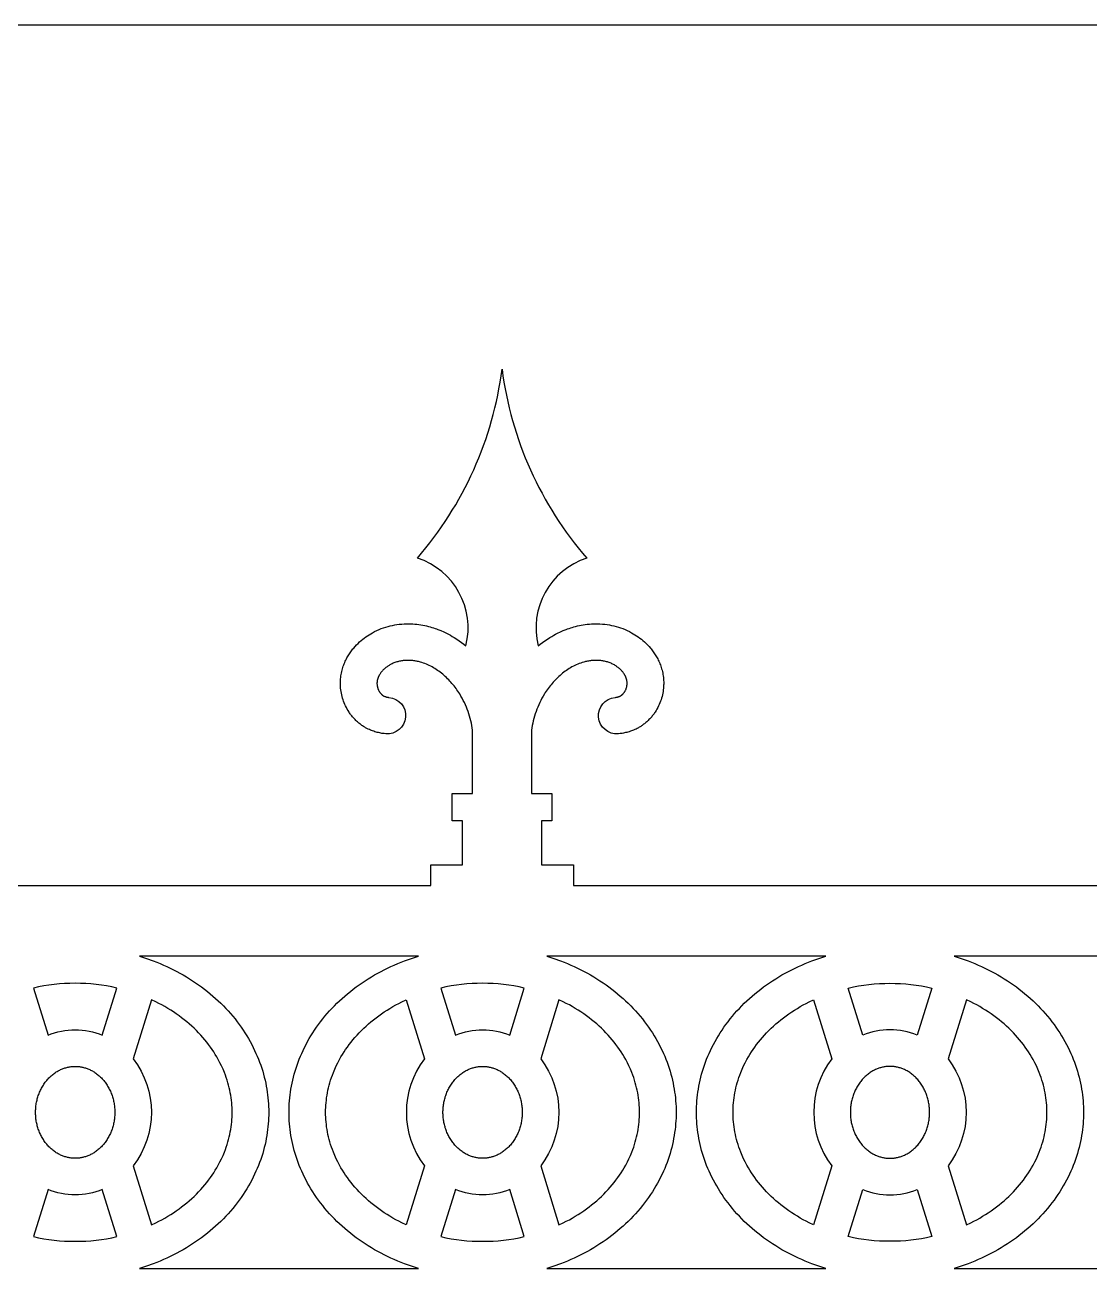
# Model space of a CAD drawing. Extents: x 452 to 1697, y 1442 to 2340.
# Drawn here: x 823.1 to 1132.5, y 1973.1 to 2340.2 of the extents above; entities that cross this region are included whole.
import ezdxf

# ---------------------------------------------------------------- set-up
doc = ezdxf.new("R2010")
doc.units = 0
doc.layers.add('LAYER_05', color=1, linetype='CONTINUOUS')

msp = doc.modelspace()

# ---------------------------------------------------------------- linework, layer by layer
at = {"layer": 'LAYER_05'}
for points in [[(452.15, 1441.77), (1696.7, 1441.77), (1696.7, 2340.24), (452.15, 2340.24)], [(937.34, 1978.72), (935.32, 1979.37), (933.32, 1980.08), (932.32, 1980.47), (931.33, 1980.87), (930.35, 1981.29), (929.37, 1981.73), (928.41, 1982.19), (927.45, 1982.66), (926.49, 1983.15), (925.55, 1983.66), (924.62, 1984.18), (923.7, 1984.72), (922.79, 1985.28), (921.89, 1985.86), (921, 1986.45), (920.13, 1987.06), (919.27, 1987.68), (918.42, 1988.31), (917.59, 1988.97), (916.78, 1989.63), (915.98, 1990.31), (915.19, 1991.01), (914.43, 1991.71), (913.67, 1992.43), (912.94, 1993.16), (912.23, 1993.91), (911.53, 1994.66), (910.85, 1995.43), (910.19, 1996.2), (909.55, 1996.99), (908.93, 1997.78), (908.33, 1998.59), (907.75, 1999.4), (907.19, 2000.22), (906.65, 2001.04), (906.13, 2001.88), (905.63, 2002.71), (905.15, 2003.56), (904.7, 2004.41), (904.26, 2005.26), (903.84, 2006.12), (903.45, 2006.98), (903.08, 2007.84), (902.72, 2008.71), (902.39, 2009.58), (902.08, 2010.45), (901.79, 2011.32), (901.52, 2012.19), (901.27, 2013.05), (901.04, 2013.92), (900.83, 2014.79), (900.64, 2015.66), (900.47, 2016.52), (900.31, 2017.38), (900.18, 2018.24), (900.07, 2019.09), (899.97, 2019.94), (899.89, 2020.79), (899.83, 2021.63), (899.79, 2022.47), (899.77, 2023.3), (899.76, 2024.13), (899.77, 2024.96), (899.79, 2025.79), (899.83, 2026.63), (899.89, 2027.47), (899.97, 2028.31), (900.07, 2029.17), (900.18, 2030.02), (900.31, 2030.88), (900.47, 2031.74), (900.64, 2032.6), (900.83, 2033.47), (901.04, 2034.34), (901.27, 2035.2), (901.52, 2036.07), (901.79, 2036.94), (902.08, 2037.81), (902.39, 2038.68), (902.72, 2039.55), (903.08, 2040.42), (903.45, 2041.28), (903.84, 2042.14), (904.26, 2043), (904.7, 2043.85), (905.15, 2044.7), (905.63, 2045.55), (906.13, 2046.38), (906.65, 2047.22), (907.19, 2048.04), (907.75, 2048.86), (908.33, 2049.67), (908.93, 2050.48), (909.55, 2051.27), (910.19, 2052.06), (910.85, 2052.83), (911.53, 2053.6), (912.23, 2054.35), (912.94, 2055.1), (913.67, 2055.83), (914.43, 2056.55), (915.19, 2057.25), (915.98, 2057.95), (916.78, 2058.63), (917.59, 2059.29), (918.42, 2059.95), (919.27, 2060.58), (920.13, 2061.2), (921, 2061.81), (921.89, 2062.4), (922.79, 2062.98), (923.7, 2063.53), (924.62, 2064.08), (925.55, 2064.6), (926.49, 2065.11), (927.45, 2065.6), (928.41, 2066.07), (929.37, 2066.53), (930.35, 2066.97), (931.33, 2067.39), (932.32, 2067.79), (933.32, 2068.18), (935.32, 2068.89), (937.34, 2069.54), (856.27, 2069.54), (858.29, 2068.89), (860.29, 2068.18), (861.28, 2067.79), (862.27, 2067.39), (863.25, 2066.97), (864.23, 2066.53), (865.2, 2066.07), (866.16, 2065.6), (867.11, 2065.11), (868.05, 2064.6), (868.98, 2064.08), (869.91, 2063.53), (870.82, 2062.98), (871.72, 2062.4), (872.6, 2061.81), (873.47, 2061.2), (874.33, 2060.58), (875.18, 2059.95), (876.01, 2059.29), (876.83, 2058.63), (877.63, 2057.95), (878.41, 2057.25), (879.18, 2056.55), (879.93, 2055.83), (880.66, 2055.1), (881.38, 2054.35), (882.07, 2053.6), (882.75, 2052.83), (883.41, 2052.06), (884.05, 2051.27), (884.67, 2050.48), (885.27, 2049.67), (885.85, 2048.86), (886.41, 2048.04), (886.95, 2047.22), (887.47, 2046.38), (887.97, 2045.55), (888.45, 2044.7), (888.91, 2043.85), (889.34, 2043), (889.76, 2042.14), (890.15, 2041.28), (890.53, 2040.42), (890.88, 2039.55), (891.21, 2038.68), (891.52, 2037.81), (891.82, 2036.94), (892.09, 2036.07), (892.34, 2035.2), (892.57, 2034.34), (892.78, 2033.47), (892.97, 2032.6), (893.14, 2031.74), (893.29, 2030.88), (893.42, 2030.02), (893.54, 2029.17), (893.63, 2028.31), (893.71, 2027.47), (893.77, 2026.63), (893.81, 2025.79), (893.84, 2024.96), (893.84, 2024.13), (893.84, 2023.3), (893.81, 2022.47), (893.77, 2021.63), (893.71, 2020.79), (893.63, 2019.94), (893.54, 2019.09), (893.42, 2018.24), (893.29, 2017.38), (893.14, 2016.52), (892.97, 2015.66), (892.78, 2014.79), (892.57, 2013.92), (892.34, 2013.05), (892.09, 2012.19), (891.82, 2011.32), (891.52, 2010.45), (891.21, 2009.58), (890.88, 2008.71), (890.53, 2007.84), (890.15, 2006.98), (889.76, 2006.12), (889.34, 2005.26), (888.91, 2004.41), (888.45, 2003.56), (887.97, 2002.71), (887.47, 2001.88), (886.95, 2001.04), (886.41, 2000.22), (885.85, 1999.4), (885.27, 1998.59), (884.67, 1997.78), (884.05, 1996.99), (883.41, 1996.2), (882.75, 1995.43), (882.07, 1994.66), (881.38, 1993.91), (880.66, 1993.16), (879.93, 1992.43), (879.18, 1991.71), (878.41, 1991.01), (877.63, 1990.31), (876.83, 1989.63), (876.01, 1988.97), (875.18, 1988.31), (874.33, 1987.68), (873.47, 1987.06), (872.6, 1986.45), (871.72, 1985.86), (870.82, 1985.28), (869.91, 1984.72), (868.98, 1984.18), (868.05, 1983.66), (867.11, 1983.15), (866.16, 1982.66), (865.2, 1982.19), (864.23, 1981.73), (863.25, 1981.29), (862.27, 1980.87), (861.28, 1980.47), (860.29, 1980.08), (858.29, 1979.37), (856.27, 1978.72)], [(974.68, 2069.54), (976.7, 2068.89), (978.7, 2068.18), (979.7, 2067.79), (980.69, 2067.39), (981.67, 2066.97), (982.65, 2066.53), (983.61, 2066.07), (984.57, 2065.6), (985.53, 2065.11), (986.47, 2064.6), (987.4, 2064.08), (988.32, 2063.53), (989.23, 2062.98), (990.13, 2062.4), (991.02, 2061.81), (991.89, 2061.2), (992.75, 2060.58), (993.6, 2059.95), (994.43, 2059.29), (995.24, 2058.63), (996.04, 2057.95), (996.83, 2057.25), (997.59, 2056.55), (998.34, 2055.83), (999.08, 2055.1), (999.79, 2054.35), (1000.49, 2053.6), (1001.17, 2052.83), (1001.83, 2052.06), (1002.47, 2051.27), (1003.09, 2050.48), (1003.69, 2049.67), (1004.27, 2048.86), (1004.83, 2048.04), (1005.37, 2047.22), (1005.89, 2046.38), (1006.39, 2045.55), (1006.87, 2044.7), (1007.32, 2043.85), (1007.76, 2043), (1008.17, 2042.14), (1008.57, 2041.28), (1008.94, 2040.42), (1009.3, 2039.55), (1009.63, 2038.68), (1009.94, 2037.81), (1010.23, 2036.94), (1010.5, 2036.07), (1010.75, 2035.2), (1010.98, 2034.34), (1011.19, 2033.47), (1011.38, 2032.6), (1011.55, 2031.74), (1011.7, 2030.88), (1011.84, 2030.02), (1011.95, 2029.17), (1012.05, 2028.31), (1012.12, 2027.47), (1012.18, 2026.63), (1012.23, 2025.79), (1012.25, 2024.96), (1012.26, 2024.13), (1012.25, 2023.3), (1012.23, 2022.47), (1012.18, 2021.63), (1012.12, 2020.79), (1012.05, 2019.94), (1011.95, 2019.09), (1011.84, 2018.24), (1011.7, 2017.38), (1011.55, 2016.52), (1011.38, 2015.66), (1011.19, 2014.79), (1010.98, 2013.92), (1010.75, 2013.05), (1010.5, 2012.19), (1010.23, 2011.32), (1009.94, 2010.45), (1009.63, 2009.58), (1009.3, 2008.71), (1008.94, 2007.84), (1008.57, 2006.98), (1008.17, 2006.12), (1007.76, 2005.26), (1007.32, 2004.41), (1006.87, 2003.56), (1006.39, 2002.71), (1005.89, 2001.88), (1005.37, 2001.04), (1004.83, 2000.22), (1004.27, 1999.4), (1003.69, 1998.59), (1003.09, 1997.78), (1002.47, 1996.99), (1001.83, 1996.2), (1001.17, 1995.43), (1000.49, 1994.66), (999.79, 1993.91), (999.08, 1993.16), (998.34, 1992.43), (997.59, 1991.71), (996.83, 1991.01), (996.04, 1990.31), (995.24, 1989.63), (994.43, 1988.97), (993.6, 1988.31), (992.75, 1987.68), (991.89, 1987.06), (991.02, 1986.45), (990.13, 1985.86), (989.23, 1985.28), (988.32, 1984.72), (987.4, 1984.18), (986.47, 1983.66), (985.53, 1983.15), (984.57, 1982.66), (983.61, 1982.19), (982.65, 1981.73), (981.67, 1981.29), (980.69, 1980.87), (979.7, 1980.47), (978.7, 1980.08), (976.7, 1979.37), (974.68, 1978.72), (1055.75, 1978.72), (1053.73, 1979.37), (1051.73, 1980.08), (1050.74, 1980.47), (1049.75, 1980.87), (1048.76, 1981.29), (1047.79, 1981.73), (1046.82, 1982.19), (1045.86, 1982.66), (1044.91, 1983.15), (1043.97, 1983.66), (1043.03, 1984.18), (1042.11, 1984.72), (1041.2, 1985.28), (1040.3, 1985.86), (1039.42, 1986.45), (1038.54, 1987.06), (1037.68, 1987.68), (1036.84, 1988.31), (1036.01, 1988.97), (1035.19, 1989.63), (1034.39, 1990.31), (1033.61, 1991.01), (1032.84, 1991.71), (1032.09, 1992.43), (1031.36, 1993.16), (1030.64, 1993.91), (1029.95, 1994.66), (1029.27, 1995.43), (1028.61, 1996.2), (1027.97, 1996.99), (1027.35, 1997.78), (1026.75, 1998.59), (1026.17, 1999.4), (1025.61, 2000.22), (1025.07, 2001.04), (1024.55, 2001.88), (1024.05, 2002.71), (1023.57, 2003.56), (1023.11, 2004.41), (1022.67, 2005.26), (1022.26, 2006.12), (1021.86, 2006.98), (1021.49, 2007.84), (1021.14, 2008.71), (1020.81, 2009.58), (1020.49, 2010.45), (1020.2, 2011.32), (1019.93, 2012.19), (1019.68, 2013.05), (1019.45, 2013.92), (1019.24, 2014.79), (1019.05, 2015.66), (1018.88, 2016.52), (1018.73, 2017.38), (1018.6, 2018.24), (1018.48, 2019.09), (1018.39, 2019.94), (1018.31, 2020.79), (1018.25, 2021.63), (1018.21, 2022.47), (1018.18, 2023.3), (1018.17, 2024.13), (1018.18, 2024.96), (1018.21, 2025.79), (1018.25, 2026.63), (1018.31, 2027.47), (1018.39, 2028.31), (1018.48, 2029.17), (1018.6, 2030.02), (1018.73, 2030.88), (1018.88, 2031.74), (1019.05, 2032.6), (1019.24, 2033.47), (1019.45, 2034.34), (1019.68, 2035.2), (1019.93, 2036.07), (1020.2, 2036.94), (1020.49, 2037.81), (1020.81, 2038.68), (1021.14, 2039.55), (1021.49, 2040.42), (1021.86, 2041.28), (1022.26, 2042.14), (1022.67, 2043), (1023.11, 2043.85), (1023.57, 2044.7), (1024.05, 2045.55), (1024.55, 2046.38), (1025.07, 2047.22), (1025.61, 2048.04), (1026.17, 2048.86), (1026.75, 2049.67), (1027.35, 2050.48), (1027.97, 2051.27), (1028.61, 2052.06), (1029.27, 2052.83), (1029.95, 2053.6), (1030.64, 2054.35), (1031.36, 2055.1), (1032.09, 2055.83), (1032.84, 2056.55), (1033.61, 2057.25), (1034.39, 2057.95), (1035.19, 2058.63), (1036.01, 2059.29), (1036.84, 2059.95), (1037.68, 2060.58), (1038.54, 2061.2), (1039.42, 2061.81), (1040.3, 2062.4), (1041.2, 2062.98), (1042.11, 2063.53), (1043.03, 2064.08), (1043.97, 2064.6), (1044.91, 2065.11), (1045.86, 2065.6), (1046.82, 2066.07), (1047.79, 2066.53), (1048.76, 2066.97), (1049.75, 2067.39), (1050.74, 2067.79), (1051.73, 2068.18), (1053.73, 2068.89), (1055.75, 2069.54)], [(837.59, 2010.77), (837.35, 2010.77), (837.11, 2010.78), (836.86, 2010.8), (836.62, 2010.82), (836.38, 2010.84), (836.14, 2010.88), (835.89, 2010.92), (835.65, 2010.96), (835.39, 2011.02), (835.14, 2011.08), (834.88, 2011.15), (834.63, 2011.22), (834.37, 2011.31), (834.13, 2011.4), (833.88, 2011.49), (833.63, 2011.59), (833.37, 2011.71), (833.11, 2011.83), (832.85, 2011.97), (832.6, 2012.1), (832.35, 2012.25), (832.1, 2012.4), (831.86, 2012.56), (831.62, 2012.72), (831.37, 2012.9), (831.13, 2013.09), (830.89, 2013.29), (830.66, 2013.49), (830.42, 2013.7), (830.19, 2013.92), (829.96, 2014.14), (829.75, 2014.38), (829.53, 2014.62), (829.31, 2014.87), (829.11, 2015.12), (828.91, 2015.38), (828.71, 2015.65), (828.52, 2015.93), (828.34, 2016.21), (828.16, 2016.49), (827.99, 2016.79), (827.82, 2017.08), (827.67, 2017.38), (827.52, 2017.69), (827.37, 2018), (827.24, 2018.31), (827.11, 2018.63), (826.99, 2018.95), (826.87, 2019.27), (826.77, 2019.59), (826.67, 2019.92), (826.58, 2020.24), (826.5, 2020.57), (826.42, 2020.9), (826.36, 2021.22), (826.3, 2021.55), (826.25, 2021.87), (826.2, 2022.19), (826.16, 2022.52), (826.13, 2022.84), (826.11, 2023.16), (826.09, 2023.48), (826.08, 2023.81), (826.08, 2024.13), (826.08, 2024.45), (826.09, 2024.77), (826.11, 2025.09), (826.13, 2025.4), (826.16, 2025.73), (826.2, 2026.06), (826.24, 2026.38), (826.3, 2026.71), (826.36, 2027.04), (826.42, 2027.36), (826.5, 2027.69), (826.58, 2028.02), (826.67, 2028.34), (826.77, 2028.67), (826.87, 2028.99), (826.99, 2029.31), (827.11, 2029.63), (827.24, 2029.95), (827.37, 2030.26), (827.52, 2030.57), (827.67, 2030.87), (827.82, 2031.18), (827.99, 2031.47), (828.16, 2031.77), (828.34, 2032.05), (828.52, 2032.33), (828.71, 2032.61), (828.91, 2032.88), (829.11, 2033.14), (829.31, 2033.39), (829.53, 2033.64), (829.75, 2033.88), (829.96, 2034.12), (830.19, 2034.34), (830.42, 2034.56), (830.66, 2034.77), (830.89, 2034.97), (831.13, 2035.17), (831.37, 2035.35), (831.62, 2035.54), (831.86, 2035.7), (832.1, 2035.86), (832.35, 2036.01), (832.6, 2036.15), (832.85, 2036.29), (833.11, 2036.42), (833.37, 2036.55), (833.63, 2036.67), (833.88, 2036.77), (834.13, 2036.86), (834.37, 2036.95), (834.63, 2037.03), (834.88, 2037.11), (835.14, 2037.18), (835.39, 2037.24), (835.65, 2037.3), (835.89, 2037.34), (836.14, 2037.38), (836.38, 2037.42), (836.62, 2037.44), (836.86, 2037.46), (837.11, 2037.48), (837.35, 2037.49), (837.59, 2037.49), (837.84, 2037.49), (838.08, 2037.48), (838.33, 2037.46), (838.57, 2037.44), (838.81, 2037.42), (839.05, 2037.38), (839.29, 2037.34), (839.53, 2037.3), (839.79, 2037.24), (840.05, 2037.18), (840.31, 2037.11), (840.56, 2037.03), (840.81, 2036.95), (841.06, 2036.86), (841.31, 2036.77), (841.56, 2036.67), (841.82, 2036.55), (842.08, 2036.42), (842.34, 2036.29), (842.59, 2036.15), (842.84, 2036.01), (843.09, 2035.86), (843.33, 2035.7), (843.57, 2035.54), (843.82, 2035.35), (844.06, 2035.17), (844.3, 2034.97), (844.53, 2034.77), (844.77, 2034.56), (845, 2034.34), (845.22, 2034.12), (845.44, 2033.88), (845.66, 2033.64), (845.88, 2033.39), (846.08, 2033.14), (846.28, 2032.88), (846.48, 2032.61), (846.67, 2032.33), (846.85, 2032.05), (847.03, 2031.77), (847.2, 2031.47), (847.37, 2031.18), (847.52, 2030.87), (847.67, 2030.57), (847.82, 2030.26), (847.95, 2029.95), (848.08, 2029.63), (848.2, 2029.31), (848.31, 2028.99), (848.42, 2028.67), (848.52, 2028.34), (848.61, 2028.02), (848.69, 2027.69), (848.76, 2027.36), (848.83, 2027.04), (848.89, 2026.71), (848.94, 2026.38), (848.99, 2026.06), (849.03, 2025.73), (849.06, 2025.4), (849.08, 2025.09), (849.1, 2024.77), (849.11, 2024.45), (849.11, 2024.13), (849.11, 2023.81), (849.1, 2023.48), (849.08, 2023.16), (849.06, 2022.84), (849.03, 2022.52), (848.99, 2022.19), (848.94, 2021.87), (848.89, 2021.55), (848.83, 2021.22), (848.76, 2020.9), (848.69, 2020.57), (848.61, 2020.24), (848.52, 2019.92), (848.42, 2019.59), (848.31, 2019.27), (848.2, 2018.95), (848.08, 2018.63), (847.95, 2018.31), (847.82, 2018), (847.67, 2017.69), (847.52, 2017.38), (847.37, 2017.08), (847.2, 2016.79), (847.03, 2016.49), (846.85, 2016.21), (846.67, 2015.93), (846.48, 2015.65), (846.28, 2015.38), (846.08, 2015.12), (845.88, 2014.87), (845.66, 2014.62), (845.44, 2014.38), (845.22, 2014.14), (845, 2013.92), (844.77, 2013.7), (844.53, 2013.49), (844.3, 2013.29), (844.06, 2013.09), (843.82, 2012.9), (843.57, 2012.72), (843.33, 2012.56), (843.09, 2012.4), (842.84, 2012.25), (842.59, 2012.1), (842.34, 2011.97), (842.08, 2011.83), (841.82, 2011.71), (841.56, 2011.59), (841.31, 2011.49), (841.06, 2011.4), (840.81, 2011.31), (840.56, 2011.22), (840.31, 2011.15), (840.05, 2011.08), (839.79, 2011.02), (839.53, 2010.96), (839.29, 2010.92), (839.05, 2010.88), (838.81, 2010.84), (838.57, 2010.82), (838.33, 2010.8), (838.08, 2010.78), (837.84, 2010.77)], [(967.53, 2024.13), (967.52, 2023.81), (967.51, 2023.49), (967.5, 2023.17), (967.47, 2022.86), (967.44, 2022.53), (967.4, 2022.2), (967.36, 2021.88), (967.31, 2021.55), (967.25, 2021.22), (967.18, 2020.9), (967.11, 2020.57), (967.02, 2020.24), (966.93, 2019.92), (966.83, 2019.59), (966.73, 2019.27), (966.62, 2018.95), (966.5, 2018.63), (966.37, 2018.31), (966.23, 2018), (966.09, 2017.69), (965.94, 2017.38), (965.78, 2017.08), (965.62, 2016.79), (965.44, 2016.49), (965.27, 2016.21), (965.08, 2015.93), (964.89, 2015.65), (964.7, 2015.38), (964.5, 2015.12), (964.29, 2014.87), (964.08, 2014.62), (963.86, 2014.38), (963.64, 2014.14), (963.41, 2013.92), (963.18, 2013.7), (962.95, 2013.49), (962.71, 2013.29), (962.48, 2013.09), (962.23, 2012.9), (961.98, 2012.72), (961.75, 2012.56), (961.5, 2012.4), (961.26, 2012.25), (961.01, 2012.1), (960.75, 2011.97), (960.5, 2011.83), (960.24, 2011.71), (959.97, 2011.59), (959.73, 2011.49), (959.48, 2011.4), (959.23, 2011.31), (958.98, 2011.22), (958.72, 2011.15), (958.47, 2011.08), (958.21, 2011.02), (957.95, 2010.96), (957.71, 2010.92), (957.47, 2010.88), (957.23, 2010.84), (956.98, 2010.82), (956.74, 2010.8), (956.5, 2010.78), (956.25, 2010.77), (956.01, 2010.77), (955.77, 2010.77), (955.52, 2010.78), (955.28, 2010.8), (955.03, 2010.82), (954.79, 2010.84), (954.55, 2010.88), (954.31, 2010.92), (954.07, 2010.96), (953.81, 2011.02), (953.55, 2011.08), (953.3, 2011.15), (953.04, 2011.22), (952.79, 2011.31), (952.54, 2011.4), (952.29, 2011.49), (952.05, 2011.59), (951.78, 2011.71), (951.52, 2011.83), (951.27, 2011.97), (951.01, 2012.1), (950.76, 2012.25), (950.52, 2012.4), (950.27, 2012.56), (950.03, 2012.72), (949.79, 2012.9), (949.54, 2013.09), (949.3, 2013.29), (949.07, 2013.49), (948.83, 2013.7), (948.6, 2013.92), (948.38, 2014.14), (948.16, 2014.38), (947.94, 2014.62), (947.73, 2014.87), (947.52, 2015.12), (947.32, 2015.38), (947.13, 2015.65), (946.93, 2015.93), (946.75, 2016.21), (946.57, 2016.49), (946.4, 2016.79), (946.24, 2017.08), (946.08, 2017.38), (945.93, 2017.69), (945.79, 2018), (945.65, 2018.31), (945.52, 2018.63), (945.4, 2018.95), (945.29, 2019.27), (945.18, 2019.59), (945.09, 2019.92), (945, 2020.24), (944.91, 2020.57), (944.84, 2020.9), (944.77, 2021.22), (944.71, 2021.55), (944.66, 2021.87), (944.62, 2022.19), (944.58, 2022.52), (944.55, 2022.84), (944.52, 2023.16), (944.51, 2023.48), (944.5, 2023.81), (944.49, 2024.13), (944.5, 2024.45), (944.51, 2024.77), (944.52, 2025.09), (944.55, 2025.4), (944.58, 2025.73), (944.61, 2026.06), (944.66, 2026.38), (944.71, 2026.71), (944.77, 2027.04), (944.84, 2027.36), (944.91, 2027.69), (945, 2028.02), (945.09, 2028.34), (945.18, 2028.67), (945.29, 2028.99), (945.4, 2029.31), (945.52, 2029.63), (945.65, 2029.95), (945.79, 2030.26), (945.93, 2030.57), (946.08, 2030.87), (946.24, 2031.18), (946.4, 2031.47), (946.57, 2031.77), (946.75, 2032.05), (946.93, 2032.33), (947.13, 2032.61), (947.32, 2032.88), (947.52, 2033.14), (947.73, 2033.39), (947.94, 2033.64), (948.16, 2033.88), (948.38, 2034.12), (948.6, 2034.34), (948.83, 2034.56), (949.07, 2034.77), (949.3, 2034.97), (949.54, 2035.17), (949.79, 2035.35), (950.03, 2035.54), (950.27, 2035.7), (950.52, 2035.86), (950.76, 2036.01), (951.01, 2036.15), (951.27, 2036.29), (951.52, 2036.42), (951.78, 2036.55), (952.05, 2036.67), (952.29, 2036.77), (952.54, 2036.86), (952.79, 2036.95), (953.04, 2037.03), (953.3, 2037.11), (953.55, 2037.18), (953.81, 2037.24), (954.07, 2037.3), (954.31, 2037.34), (954.55, 2037.38), (954.79, 2037.42), (955.03, 2037.44), (955.28, 2037.46), (955.52, 2037.48), (955.77, 2037.49), (956.01, 2037.49), (956.25, 2037.49), (956.5, 2037.48), (956.74, 2037.46), (956.98, 2037.44), (957.23, 2037.42), (957.47, 2037.38), (957.71, 2037.34), (957.95, 2037.3), (958.21, 2037.24), (958.47, 2037.18), (958.72, 2037.11), (958.98, 2037.03), (959.23, 2036.95), (959.48, 2036.86), (959.73, 2036.77), (959.97, 2036.67), (960.24, 2036.55), (960.5, 2036.42), (960.75, 2036.29), (961.01, 2036.15), (961.26, 2036.01), (961.5, 2035.86), (961.75, 2035.7), (961.98, 2035.54), (962.23, 2035.35), (962.48, 2035.17), (962.71, 2034.97), (962.95, 2034.77), (963.18, 2034.56), (963.41, 2034.34), (963.64, 2034.12), (963.86, 2033.88), (964.08, 2033.64), (964.29, 2033.39), (964.5, 2033.14), (964.7, 2032.88), (964.89, 2032.61), (965.08, 2032.33), (965.27, 2032.05), (965.44, 2031.77), (965.62, 2031.47), (965.78, 2031.18), (965.94, 2030.87), (966.09, 2030.57), (966.23, 2030.26), (966.37, 2029.95), (966.5, 2029.63), (966.62, 2029.31), (966.73, 2028.99), (966.83, 2028.67), (966.93, 2028.34), (967.02, 2028.02), (967.11, 2027.69), (967.18, 2027.36), (967.25, 2027.04), (967.31, 2026.71), (967.36, 2026.39), (967.4, 2026.07), (967.44, 2025.74), (967.47, 2025.42), (967.49, 2025.1), (967.51, 2024.78), (967.52, 2024.45)], [(1074.42, 2010.77), (1074.67, 2010.77), (1074.91, 2010.78), (1075.16, 2010.8), (1075.4, 2010.82), (1075.64, 2010.84), (1075.88, 2010.88), (1076.12, 2010.92), (1076.36, 2010.96), (1076.62, 2011.02), (1076.88, 2011.08), (1077.14, 2011.15), (1077.39, 2011.22), (1077.64, 2011.31), (1077.89, 2011.4), (1078.14, 2011.49), (1078.39, 2011.59), (1078.65, 2011.71), (1078.91, 2011.83), (1079.17, 2011.97), (1079.42, 2012.1), (1079.67, 2012.25), (1079.92, 2012.4), (1080.16, 2012.56), (1080.4, 2012.72), (1080.65, 2012.9), (1080.89, 2013.09), (1081.13, 2013.29), (1081.36, 2013.49), (1081.6, 2013.7), (1081.83, 2013.92), (1082.05, 2014.14), (1082.27, 2014.38), (1082.49, 2014.62), (1082.71, 2014.87), (1082.91, 2015.12), (1083.11, 2015.38), (1083.31, 2015.65), (1083.5, 2015.93), (1083.68, 2016.21), (1083.86, 2016.49), (1084.03, 2016.79), (1084.2, 2017.08), (1084.35, 2017.38), (1084.5, 2017.69), (1084.65, 2018), (1084.78, 2018.31), (1084.91, 2018.63), (1085.03, 2018.95), (1085.14, 2019.27), (1085.25, 2019.59), (1085.35, 2019.92), (1085.44, 2020.24), (1085.52, 2020.57), (1085.59, 2020.9), (1085.66, 2021.22), (1085.72, 2021.55), (1085.77, 2021.87), (1085.82, 2022.19), (1085.86, 2022.52), (1085.89, 2022.84), (1085.91, 2023.16), (1085.93, 2023.48), (1085.94, 2023.81), (1085.94, 2024.13), (1085.94, 2024.45), (1085.93, 2024.77), (1085.91, 2025.09), (1085.89, 2025.4), (1085.86, 2025.73), (1085.82, 2026.06), (1085.77, 2026.38), (1085.72, 2026.71), (1085.66, 2027.04), (1085.59, 2027.36), (1085.52, 2027.69), (1085.44, 2028.02), (1085.35, 2028.34), (1085.25, 2028.67), (1085.14, 2028.99), (1085.03, 2029.31), (1084.91, 2029.63), (1084.78, 2029.95), (1084.65, 2030.26), (1084.5, 2030.57), (1084.35, 2030.87), (1084.2, 2031.18), (1084.03, 2031.47), (1083.86, 2031.77), (1083.68, 2032.05), (1083.5, 2032.33), (1083.31, 2032.61), (1083.11, 2032.88), (1082.91, 2033.14), (1082.71, 2033.39), (1082.49, 2033.64), (1082.27, 2033.88), (1082.05, 2034.12), (1081.83, 2034.34), (1081.6, 2034.56), (1081.36, 2034.77), (1081.13, 2034.97), (1080.89, 2035.17), (1080.65, 2035.35), (1080.4, 2035.54), (1080.16, 2035.7), (1079.92, 2035.86), (1079.67, 2036.01), (1079.42, 2036.15), (1079.17, 2036.29), (1078.91, 2036.42), (1078.65, 2036.55), (1078.39, 2036.67), (1078.14, 2036.77), (1077.89, 2036.86), (1077.64, 2036.95), (1077.39, 2037.03), (1077.14, 2037.11), (1076.88, 2037.18), (1076.62, 2037.24), (1076.36, 2037.3), (1076.12, 2037.34), (1075.88, 2037.38), (1075.64, 2037.42), (1075.4, 2037.44), (1075.16, 2037.46), (1074.91, 2037.48), (1074.67, 2037.49), (1074.42, 2037.49), (1074.18, 2037.49), (1073.94, 2037.48), (1073.69, 2037.46), (1073.45, 2037.44), (1073.21, 2037.42), (1072.97, 2037.38), (1072.72, 2037.34), (1072.48, 2037.3), (1072.22, 2037.24), (1071.97, 2037.18), (1071.71, 2037.11), (1071.46, 2037.03), (1071.2, 2036.95), (1070.96, 2036.86), (1070.71, 2036.77), (1070.46, 2036.67), (1070.2, 2036.55), (1069.94, 2036.42), (1069.68, 2036.29), (1069.43, 2036.15), (1069.18, 2036.01), (1068.93, 2035.86), (1068.69, 2035.7), (1068.45, 2035.54), (1068.2, 2035.35), (1067.96, 2035.17), (1067.72, 2034.97), (1067.49, 2034.77), (1067.25, 2034.56), (1067.02, 2034.34), (1066.79, 2034.12), (1066.58, 2033.88), (1066.36, 2033.64), (1066.14, 2033.39), (1065.94, 2033.14), (1065.74, 2032.88), (1065.54, 2032.61), (1065.35, 2032.33), (1065.17, 2032.05), (1064.99, 2031.77), (1064.82, 2031.47), (1064.65, 2031.18), (1064.5, 2030.87), (1064.35, 2030.57), (1064.2, 2030.26), (1064.07, 2029.95), (1063.94, 2029.63), (1063.82, 2029.31), (1063.7, 2028.99), (1063.6, 2028.67), (1063.5, 2028.34), (1063.41, 2028.02), (1063.33, 2027.69), (1063.25, 2027.36), (1063.19, 2027.04), (1063.13, 2026.71), (1063.07, 2026.38), (1063.03, 2026.06), (1062.99, 2025.73), (1062.96, 2025.4), (1062.94, 2025.09), (1062.92, 2024.77), (1062.91, 2024.45), (1062.91, 2024.13), (1062.91, 2023.81), (1062.92, 2023.48), (1062.94, 2023.16), (1062.96, 2022.84), (1062.99, 2022.52), (1063.03, 2022.19), (1063.08, 2021.87), (1063.13, 2021.55), (1063.19, 2021.22), (1063.25, 2020.9), (1063.33, 2020.57), (1063.41, 2020.24), (1063.5, 2019.92), (1063.6, 2019.59), (1063.7, 2019.27), (1063.82, 2018.95), (1063.94, 2018.63), (1064.07, 2018.31), (1064.2, 2018), (1064.35, 2017.69), (1064.5, 2017.38), (1064.65, 2017.08), (1064.82, 2016.79), (1064.99, 2016.49), (1065.17, 2016.21), (1065.35, 2015.93), (1065.54, 2015.65), (1065.74, 2015.38), (1065.94, 2015.12), (1066.14, 2014.87), (1066.36, 2014.62), (1066.58, 2014.38), (1066.79, 2014.14), (1067.02, 2013.92), (1067.25, 2013.7), (1067.49, 2013.49), (1067.72, 2013.29), (1067.96, 2013.09), (1068.2, 2012.9), (1068.45, 2012.72), (1068.69, 2012.56), (1068.93, 2012.4), (1069.18, 2012.25), (1069.43, 2012.1), (1069.68, 2011.97), (1069.94, 2011.83), (1070.2, 2011.71), (1070.46, 2011.59), (1070.71, 2011.49), (1070.96, 2011.4), (1071.2, 2011.31), (1071.46, 2011.22), (1071.71, 2011.15), (1071.97, 2011.08), (1072.22, 2011.02), (1072.48, 2010.96), (1072.72, 2010.92), (1072.97, 2010.88), (1073.21, 2010.84), (1073.45, 2010.82), (1073.69, 2010.8), (1073.94, 2010.78), (1074.18, 2010.77)]]:
    msp.add_lwpolyline(points, close=True, dxfattribs=at)
msp.add_lwpolyline([(756.89, 2090.12), (940.94, 2090.12), (940.94, 2096.12), (950.22, 2096.12), (950.22, 2108.86), (947.18, 2108.86), (947.18, 2116.82), (953.12, 2116.82), (953.12, 2135.21), (953.02, 2135.9), (952.9, 2136.59), (952.76, 2137.28), (952.6, 2137.97), (952.43, 2138.65), (952.24, 2139.32), (952.03, 2140), (951.81, 2140.66), (951.56, 2141.33), (951.3, 2141.98), (951.02, 2142.63), (950.72, 2143.28), (950.41, 2143.91), (950.07, 2144.54), (949.72, 2145.16), (949.35, 2145.78), (949.1, 2146.18), (948.84, 2146.57), (948.57, 2146.96), (948.3, 2147.35), (948.01, 2147.73), (947.72, 2148.1), (947.43, 2148.48), (947.12, 2148.84), (946.81, 2149.2), (946.49, 2149.55), (946.17, 2149.9), (945.84, 2150.23), (945.5, 2150.57), (945.15, 2150.89), (944.8, 2151.2), (944.44, 2151.51), (944.08, 2151.81), (943.71, 2152.1), (943.33, 2152.38), (942.95, 2152.65), (942.56, 2152.91), (942.16, 2153.16), (941.76, 2153.4), (941.36, 2153.63), (940.94, 2153.85), (940.53, 2154.06), (940.1, 2154.25), (939.68, 2154.44), (939.24, 2154.61), (938.81, 2154.77), (938.36, 2154.91), (937.92, 2155.04), (937.65, 2155.12), (937.38, 2155.18), (937.11, 2155.24), (936.84, 2155.3), (936.56, 2155.35), (936.29, 2155.4), (936.02, 2155.44), (935.74, 2155.47), (935.46, 2155.5), (935.19, 2155.53), (934.91, 2155.54), (934.63, 2155.55), (934.36, 2155.56), (934.08, 2155.56), (933.8, 2155.55), (933.52, 2155.54), (933.25, 2155.52), (932.97, 2155.49), (932.69, 2155.45), (932.42, 2155.41), (932.15, 2155.36), (931.87, 2155.31), (931.6, 2155.24), (931.33, 2155.17), (931.06, 2155.09), (930.79, 2155.01), (930.53, 2154.91), (930.26, 2154.81), (930, 2154.7), (929.74, 2154.58), (929.48, 2154.46), (929.23, 2154.32), (929.03, 2154.21), (928.84, 2154.09), (928.65, 2153.97), (928.46, 2153.85), (928.27, 2153.72), (928.09, 2153.58), (927.9, 2153.44), (927.73, 2153.3), (927.55, 2153.15), (927.38, 2153), (927.22, 2152.85), (927.06, 2152.69), (926.9, 2152.52), (926.75, 2152.35), (926.61, 2152.18), (926.47, 2152.01), (926.34, 2151.83), (926.22, 2151.65), (926.1, 2151.46), (926.04, 2151.37), (925.99, 2151.28), (925.93, 2151.18), (925.88, 2151.08), (925.83, 2150.99), (925.79, 2150.89), (925.74, 2150.79), (925.7, 2150.69), (925.66, 2150.6), (925.62, 2150.5), (925.58, 2150.39), (925.55, 2150.29), (925.52, 2150.19), (925.49, 2150.09), (925.46, 2149.99), (925.43, 2149.88), (925.41, 2149.78), (925.39, 2149.67), (925.37, 2149.57), (925.36, 2149.46), (925.34, 2149.36), (925.33, 2149.25), (925.33, 2149.14), (925.32, 2149.04), (925.32, 2148.93), (925.32, 2148.82), (925.32, 2148.69), (925.33, 2148.57), (925.34, 2148.44), (925.36, 2148.31), (925.38, 2148.19), (925.4, 2148.06), (925.42, 2147.94), (925.45, 2147.81), (925.48, 2147.69), (925.52, 2147.56), (925.56, 2147.44), (925.6, 2147.32), (925.64, 2147.2), (925.69, 2147.08), (925.74, 2146.96), (925.8, 2146.85), (925.85, 2146.73), (925.92, 2146.62), (925.98, 2146.51), (926.05, 2146.4), (926.11, 2146.3), (926.19, 2146.19), (926.26, 2146.09), (926.34, 2146), (926.42, 2145.9), (926.5, 2145.81), (926.55, 2145.77), (926.59, 2145.73), (926.63, 2145.68), (926.68, 2145.64), (926.72, 2145.6), (926.77, 2145.56), (926.82, 2145.52), (926.86, 2145.48), (926.91, 2145.45), (926.96, 2145.41), (927.01, 2145.38), (927.06, 2145.34), (927.1, 2145.31), (927.15, 2145.28), (927.2, 2145.25), (927.25, 2145.23), (927.3, 2145.2), (927.35, 2145.17), (927.4, 2145.15), (927.45, 2145.12), (927.55, 2145.08), (927.66, 2145.04), (927.77, 2145), (927.87, 2144.96), (927.98, 2144.93), (928.09, 2144.9), (928.21, 2144.87), (928.32, 2144.85), (928.44, 2144.83), (928.55, 2144.81), (928.67, 2144.8), (928.79, 2144.78, -0.999946), (927.87, 2134.19), (927.38, 2134.24), (927.06, 2134.28), (926.73, 2134.33), (926.41, 2134.39), (926.1, 2134.45), (925.75, 2134.53), (925.41, 2134.61), (925.07, 2134.7), (924.73, 2134.8), (924.38, 2134.92), (924.03, 2135.04), (923.75, 2135.15), (923.47, 2135.26), (923.1, 2135.42), (922.73, 2135.59), (922.37, 2135.78), (922.02, 2135.97), (921.79, 2136.1), (921.57, 2136.23), (921.35, 2136.37), (921.14, 2136.51), (920.93, 2136.66), (920.72, 2136.81), (920.51, 2136.96), (920.3, 2137.12), (920.07, 2137.3), (919.84, 2137.5), (919.61, 2137.7), (919.39, 2137.9), (919.17, 2138.11), (918.96, 2138.32), (918.75, 2138.54), (918.55, 2138.76), (918.36, 2138.97), (918.18, 2139.18), (918, 2139.4), (917.83, 2139.62), (917.66, 2139.84), (917.5, 2140.05), (917.35, 2140.28), (917.2, 2140.5), (916.92, 2140.93), (916.66, 2141.38), (916.42, 2141.83), (916.19, 2142.29), (915.98, 2142.74), (915.79, 2143.2), (915.61, 2143.66), (915.45, 2144.12), (915.31, 2144.59), (915.18, 2145.06), (915.06, 2145.54), (914.96, 2146.01), (914.88, 2146.5), (914.81, 2147), (914.75, 2147.49), (914.71, 2147.99), (914.7, 2148.32), (914.69, 2148.64), (914.69, 2148.97), (914.69, 2149.3), (914.71, 2149.73), (914.74, 2150.17), (914.79, 2150.61), (914.84, 2151.04), (914.91, 2151.46), (914.99, 2151.87), (915.08, 2152.29), (915.18, 2152.7), (915.28, 2153.08), (915.4, 2153.47), (915.53, 2153.85), (915.66, 2154.23), (915.8, 2154.59), (915.95, 2154.94), (916.11, 2155.29), (916.27, 2155.64), (916.43, 2155.96), (916.6, 2156.28), (916.78, 2156.6), (916.97, 2156.91), (917.15, 2157.21), (917.34, 2157.5), (917.53, 2157.79), (917.73, 2158.07), (917.93, 2158.34), (918.13, 2158.6), (918.33, 2158.86), (918.54, 2159.11), (918.95, 2159.58), (919.38, 2160.04), (919.82, 2160.48), (920.27, 2160.91), (920.72, 2161.3), (921.17, 2161.68), (921.63, 2162.03), (922.1, 2162.38), (922.57, 2162.7), (923.04, 2163.01), (923.52, 2163.31), (924.01, 2163.59), (924.63, 2163.92), (925.26, 2164.23), (925.91, 2164.51), (926.56, 2164.78), (927.2, 2165.02), (927.86, 2165.23), (928.52, 2165.43), (929.18, 2165.6), (929.82, 2165.74), (930.47, 2165.87), (931.12, 2165.97), (931.78, 2166.05), (932.51, 2166.12), (933.25, 2166.17), (933.86, 2166.19), (934.48, 2166.19), (935.1, 2166.18), (935.71, 2166.15), (936.3, 2166.1), (936.89, 2166.04), (937.48, 2165.97), (938.07, 2165.88), (938.63, 2165.78), (939.19, 2165.67), (939.75, 2165.55), (940.31, 2165.41), (940.78, 2165.29), (941.25, 2165.15), (941.71, 2165.01), (942.18, 2164.85), (942.61, 2164.7), (943.05, 2164.54), (943.9, 2164.2), (944.73, 2163.83), (945.55, 2163.44), (946.11, 2163.15), (946.67, 2162.85), (947.21, 2162.54), (947.75, 2162.21), (948.48, 2161.74), (949.19, 2161.26), (949.89, 2160.75), (950.58, 2160.22), (951.15, 2159.76, 0.394514), (937.05, 2185.31, 0.147777), (961.67, 2240.24, 0.147777), (986.29, 2185.31, 0.394514), (972.19, 2159.76), (972.76, 2160.22), (973.45, 2160.75), (974.15, 2161.26), (974.86, 2161.74), (975.59, 2162.21), (976.13, 2162.54), (976.68, 2162.85), (977.23, 2163.15), (977.79, 2163.44), (978.61, 2163.83), (979.44, 2164.2), (980.3, 2164.54), (980.73, 2164.7), (981.16, 2164.85), (981.63, 2165.01), (982.09, 2165.15), (982.56, 2165.29), (983.04, 2165.41), (983.59, 2165.55), (984.15, 2165.67), (984.71, 2165.78), (985.27, 2165.88), (985.86, 2165.97), (986.45, 2166.04), (987.04, 2166.1), (987.63, 2166.15), (988.24, 2166.18), (988.86, 2166.19), (989.48, 2166.19), (990.09, 2166.17), (990.83, 2166.12), (991.57, 2166.05), (992.22, 2165.97), (992.87, 2165.87), (993.52, 2165.74), (994.16, 2165.6), (994.83, 2165.43), (995.49, 2165.23), (996.14, 2165.02), (996.78, 2164.78), (997.44, 2164.51), (998.08, 2164.23), (998.71, 2163.92), (999.33, 2163.59), (999.82, 2163.31), (1000.3, 2163.01), (1000.78, 2162.7), (1001.24, 2162.38), (1001.71, 2162.03), (1002.17, 2161.68), (1002.62, 2161.3), (1003.07, 2160.91), (1003.52, 2160.48), (1003.96, 2160.04), (1004.39, 2159.58), (1004.8, 2159.11), (1005.01, 2158.86), (1005.21, 2158.6), (1005.42, 2158.34), (1005.61, 2158.07), (1005.81, 2157.79), (1006, 2157.5), (1006.19, 2157.21), (1006.37, 2156.91), (1006.56, 2156.6), (1006.74, 2156.28), (1006.91, 2155.96), (1007.07, 2155.64), (1007.24, 2155.29), (1007.39, 2154.94), (1007.54, 2154.59), (1007.68, 2154.23), (1007.82, 2153.85), (1007.94, 2153.47), (1008.06, 2153.08), (1008.17, 2152.7), (1008.27, 2152.29), (1008.36, 2151.87), (1008.43, 2151.46), (1008.5, 2151.04), (1008.56, 2150.61), (1008.6, 2150.17), (1008.63, 2149.73), (1008.65, 2149.3), (1008.66, 2148.97), (1008.65, 2148.64), (1008.64, 2148.32), (1008.63, 2147.99), (1008.59, 2147.49), (1008.54, 2147), (1008.47, 2146.5), (1008.38, 2146.01), (1008.28, 2145.54), (1008.16, 2145.06), (1008.03, 2144.59), (1007.89, 2144.12), (1007.73, 2143.66), (1007.55, 2143.2), (1007.36, 2142.74), (1007.15, 2142.29), (1006.92, 2141.83), (1006.68, 2141.38), (1006.42, 2140.93), (1006.14, 2140.5), (1005.99, 2140.28), (1005.84, 2140.05), (1005.68, 2139.84), (1005.52, 2139.62), (1005.34, 2139.4), (1005.16, 2139.18), (1004.98, 2138.97), (1004.8, 2138.76), (1004.59, 2138.54), (1004.38, 2138.32), (1004.17, 2138.11), (1003.95, 2137.9), (1003.73, 2137.7), (1003.5, 2137.5), (1003.27, 2137.3), (1003.04, 2137.12), (1002.83, 2136.96), (1002.63, 2136.81), (1002.42, 2136.66), (1002.2, 2136.51), (1001.99, 2136.37), (1001.77, 2136.23), (1001.55, 2136.1), (1001.32, 2135.97), (1000.97, 2135.78), (1000.61, 2135.59), (1000.25, 2135.42), (999.88, 2135.26), (999.59, 2135.15), (999.31, 2135.04), (998.96, 2134.92), (998.61, 2134.8), (998.27, 2134.7), (997.93, 2134.61), (997.59, 2134.53), (997.25, 2134.45), (996.93, 2134.39), (996.61, 2134.33), (996.29, 2134.28), (995.96, 2134.24), (995.47, 2134.19, -0.999946), (994.56, 2144.78), (994.67, 2144.8), (994.79, 2144.81), (994.91, 2144.83), (995.02, 2144.85), (995.13, 2144.87), (995.25, 2144.9), (995.36, 2144.93), (995.47, 2144.96), (995.58, 2145), (995.68, 2145.04), (995.79, 2145.08), (995.89, 2145.12), (995.94, 2145.15), (995.99, 2145.17), (996.04, 2145.2), (996.09, 2145.23), (996.14, 2145.25), (996.19, 2145.28), (996.24, 2145.31), (996.28, 2145.34), (996.33, 2145.38), (996.38, 2145.41), (996.43, 2145.45), (996.48, 2145.48), (996.53, 2145.52), (996.57, 2145.56), (996.62, 2145.6), (996.66, 2145.64), (996.71, 2145.68), (996.75, 2145.73), (996.8, 2145.77), (996.84, 2145.81), (996.92, 2145.9), (997, 2146), (997.08, 2146.09), (997.16, 2146.19), (997.23, 2146.3), (997.3, 2146.4), (997.36, 2146.51), (997.43, 2146.62), (997.49, 2146.73), (997.54, 2146.85), (997.6, 2146.96), (997.65, 2147.08), (997.7, 2147.2), (997.74, 2147.32), (997.78, 2147.44), (997.82, 2147.56), (997.86, 2147.69), (997.89, 2147.81), (997.92, 2147.94), (997.94, 2148.06), (997.97, 2148.19), (997.98, 2148.31), (998, 2148.44), (998.01, 2148.57), (998.02, 2148.69), (998.02, 2148.82), (998.02, 2148.93), (998.02, 2149.04), (998.02, 2149.14), (998.01, 2149.25), (998, 2149.36), (997.98, 2149.46), (997.97, 2149.57), (997.95, 2149.67), (997.93, 2149.78), (997.91, 2149.88), (997.88, 2149.99), (997.86, 2150.09), (997.83, 2150.19), (997.79, 2150.29), (997.76, 2150.39), (997.72, 2150.5), (997.68, 2150.6), (997.64, 2150.69), (997.6, 2150.79), (997.56, 2150.89), (997.51, 2150.99), (997.46, 2151.08), (997.41, 2151.18), (997.36, 2151.28), (997.3, 2151.37), (997.24, 2151.46), (997.13, 2151.65), (997, 2151.83), (996.87, 2152.01), (996.73, 2152.18), (996.59, 2152.35), (996.44, 2152.52), (996.28, 2152.69), (996.12, 2152.85), (995.96, 2153), (995.79, 2153.15), (995.62, 2153.3), (995.44, 2153.44), (995.26, 2153.58), (995.07, 2153.72), (994.89, 2153.85), (994.7, 2153.97), (994.5, 2154.09), (994.31, 2154.21), (994.11, 2154.32), (993.86, 2154.46), (993.6, 2154.58), (993.34, 2154.7), (993.08, 2154.81), (992.81, 2154.91), (992.55, 2155.01), (992.28, 2155.09), (992.01, 2155.17), (991.74, 2155.24), (991.47, 2155.31), (991.2, 2155.36), (990.92, 2155.41), (990.65, 2155.45), (990.37, 2155.49), (990.1, 2155.52), (989.82, 2155.54), (989.54, 2155.55), (989.26, 2155.56), (988.99, 2155.56), (988.71, 2155.55), (988.43, 2155.54), (988.15, 2155.53), (987.88, 2155.5), (987.6, 2155.47), (987.33, 2155.44), (987.05, 2155.4), (986.78, 2155.35), (986.5, 2155.3), (986.23, 2155.24), (985.96, 2155.18), (985.69, 2155.12), (985.43, 2155.04), (984.98, 2154.91), (984.54, 2154.77), (984.1, 2154.61), (983.66, 2154.44), (983.24, 2154.25), (982.81, 2154.06), (982.4, 2153.85), (981.99, 2153.63), (981.58, 2153.4), (981.18, 2153.16), (980.78, 2152.91), (980.4, 2152.65), (980.01, 2152.38), (979.64, 2152.1), (979.27, 2151.81), (978.9, 2151.51), (978.54, 2151.2), (978.19, 2150.89), (977.85, 2150.57), (977.51, 2150.23), (977.17, 2149.9), (976.85, 2149.55), (976.53, 2149.2), (976.22, 2148.84), (975.91, 2148.48), (975.62, 2148.1), (975.33, 2147.73), (975.04, 2147.35), (974.77, 2146.96), (974.5, 2146.57), (974.24, 2146.18), (973.99, 2145.78), (973.62, 2145.16), (973.27, 2144.54), (972.93, 2143.91), (972.62, 2143.28), (972.32, 2142.63), (972.04, 2141.98), (971.78, 2141.33), (971.54, 2140.66), (971.31, 2140), (971.1, 2139.32), (970.91, 2138.65), (970.74, 2137.97), (970.58, 2137.28), (970.45, 2136.59), (970.33, 2135.9), (970.22, 2135.21), (970.22, 2116.82), (976.16, 2116.82), (976.16, 2108.86), (973.12, 2108.86), (973.12, 2096.12), (982.4, 2096.12), (982.4, 2090.12), (1166.45, 2090.12)], format="xyb", dxfattribs=at)
msp.add_lwpolyline([(1174.17, 2069.54), (1093.1, 2069.54), (1095.12, 2068.89), (1097.12, 2068.18), (1098.11, 2067.79), (1099.1, 2067.39), (1100.08, 2066.97), (1101.06, 2066.53), (1102.03, 2066.07), (1102.99, 2065.6), (1103.94, 2065.11), (1104.88, 2064.6), (1105.81, 2064.08), (1106.74, 2063.53), (1107.65, 2062.98), (1108.55, 2062.4), (1109.43, 2061.81), (1110.3, 2061.2), (1111.16, 2060.58), (1112.01, 2059.95), (1112.84, 2059.29), (1113.66, 2058.63), (1114.46, 2057.95), (1115.24, 2057.25), (1116.01, 2056.55), (1116.76, 2055.83), (1117.49, 2055.1), (1118.21, 2054.35), (1118.9, 2053.6), (1119.58, 2052.83), (1120.24, 2052.06), (1120.88, 2051.27), (1121.5, 2050.48), (1122.1, 2049.67), (1122.68, 2048.86), (1123.24, 2048.04), (1123.78, 2047.22), (1124.3, 2046.38), (1124.8, 2045.55), (1125.28, 2044.7), (1125.74, 2043.85), (1126.17, 2043), (1126.59, 2042.14), (1126.98, 2041.28), (1127.36, 2040.42), (1127.71, 2039.55), (1128.04, 2038.68), (1128.35, 2037.81), (1128.65, 2036.94), (1128.92, 2036.07), (1129.17, 2035.2), (1129.4, 2034.34), (1129.61, 2033.47), (1129.8, 2032.6), (1129.97, 2031.74), (1130.12, 2030.88), (1130.25, 2030.02), (1130.37, 2029.17), (1130.46, 2028.31), (1130.54, 2027.47), (1130.6, 2026.63), (1130.64, 2025.79), (1130.67, 2024.96), (1130.67, 2024.13), (1130.67, 2023.3), (1130.64, 2022.47), (1130.6, 2021.63), (1130.54, 2020.79), (1130.46, 2019.94), (1130.37, 2019.09), (1130.25, 2018.24), (1130.12, 2017.38), (1129.97, 2016.52), (1129.8, 2015.66), (1129.61, 2014.79), (1129.4, 2013.92), (1129.17, 2013.05), (1128.92, 2012.19), (1128.65, 2011.32), (1128.35, 2010.45), (1128.04, 2009.58), (1127.71, 2008.71), (1127.36, 2007.84), (1126.98, 2006.98), (1126.59, 2006.12), (1126.17, 2005.26), (1125.74, 2004.41), (1125.28, 2003.56), (1124.8, 2002.71), (1124.3, 2001.88), (1123.78, 2001.04), (1123.24, 2000.22), (1122.68, 1999.4), (1122.1, 1998.59), (1121.5, 1997.78), (1120.88, 1996.99), (1120.24, 1996.2), (1119.58, 1995.43), (1118.9, 1994.66), (1118.21, 1993.91), (1117.49, 1993.16), (1116.76, 1992.43), (1116.01, 1991.71), (1115.24, 1991.01), (1114.46, 1990.31), (1113.66, 1989.63), (1112.84, 1988.97), (1112.01, 1988.31), (1111.16, 1987.68), (1110.3, 1987.06), (1109.43, 1986.45), (1108.55, 1985.86), (1107.65, 1985.28), (1106.74, 1984.72), (1105.81, 1984.18), (1104.88, 1983.66), (1103.94, 1983.15), (1102.99, 1982.66), (1102.03, 1982.19), (1101.06, 1981.73), (1100.08, 1981.29), (1099.1, 1980.87), (1098.11, 1980.47), (1097.12, 1980.08), (1095.12, 1979.37), (1093.1, 1978.72), (1174.17, 1978.72)], dxfattribs=at)
for points in [[(837.59, 2061.64, 0.056109), (825.46, 2060.28), (829.71, 2046.55, -0.098362), (837.59, 2048.12, -0.098362), (845.48, 2046.55), (849.73, 2060.28, 0.056109)], [(963.9, 2046.55), (968.14, 2060.28, 0.112117), (943.87, 2060.28), (948.12, 2046.55, -0.199474)], [(1074.42, 2061.64, -0.056109), (1086.56, 2060.28), (1082.31, 2046.55, 0.098362), (1074.42, 2048.12, 0.098362), (1066.54, 2046.55), (1062.29, 2060.28, -0.056109)], [(859.8, 2056.86), (854.48, 2039.66, -0.338921), (854.48, 2008.6), (859.8, 1991.4), (861.05, 1991.99), (861.94, 1992.44), (862.81, 1992.91), (863.67, 1993.39), (864.52, 1993.89), (865.35, 1994.41), (866.17, 1994.94), (866.98, 1995.49), (867.77, 1996.05), (868.54, 1996.62), (869.3, 1997.21), (870.04, 1997.82), (870.76, 1998.43), (871.46, 1999.05), (872.14, 1999.69), (872.81, 2000.35), (873.45, 2001), (874.08, 2001.67), (874.68, 2002.35), (875.27, 2003.05), (875.83, 2003.73), (876.37, 2004.43), (876.89, 2005.14), (877.4, 2005.87), (877.87, 2006.58), (878.33, 2007.3), (878.76, 2008.03), (879.18, 2008.77), (879.67, 2009.7), (880.14, 2010.64), (880.57, 2011.6), (880.97, 2012.56), (881.25, 2013.29), (881.51, 2014.03), (881.76, 2014.77), (881.98, 2015.52), (882.18, 2016.25), (882.37, 2016.98), (882.53, 2017.71), (882.68, 2018.45), (882.81, 2019.16), (882.92, 2019.88), (883.01, 2020.6), (883.08, 2021.33), (883.14, 2022.03), (883.18, 2022.73), (883.2, 2023.43), (883.21, 2024.13), (883.2, 2024.83), (883.18, 2025.53), (883.14, 2026.23), (883.08, 2026.93), (883.01, 2027.66), (882.92, 2028.38), (882.81, 2029.09), (882.68, 2029.81), (882.53, 2030.55), (882.37, 2031.28), (882.18, 2032.01), (881.98, 2032.74), (881.76, 2033.49), (881.51, 2034.23), (881.25, 2034.96), (880.97, 2035.69), (880.57, 2036.66), (880.14, 2037.62), (879.67, 2038.56), (879.18, 2039.49), (878.76, 2040.23), (878.33, 2040.96), (877.87, 2041.68), (877.4, 2042.39), (876.89, 2043.12), (876.37, 2043.83), (875.83, 2044.53), (875.27, 2045.21), (874.68, 2045.91), (874.08, 2046.59), (873.45, 2047.26), (872.81, 2047.91), (872.14, 2048.57), (871.46, 2049.21), (870.76, 2049.83), (870.04, 2050.44), (869.3, 2051.05), (868.54, 2051.64), (867.77, 2052.21), (866.98, 2052.77), (866.17, 2053.32), (865.35, 2053.85), (864.52, 2054.37), (863.67, 2054.86), (862.81, 2055.35), (861.94, 2055.82), (861.05, 2056.27)], [(933.8, 2056.86), (939.12, 2039.66, 0.338921), (939.12, 2008.6), (933.8, 1991.4), (932.55, 1991.99), (931.67, 1992.44), (930.79, 1992.91), (929.93, 1993.39), (929.09, 1993.89), (928.25, 1994.41), (927.43, 1994.94), (926.62, 1995.49), (925.84, 1996.05), (925.07, 1996.62), (924.31, 1997.21), (923.56, 1997.82), (922.85, 1998.43), (922.15, 1999.05), (921.46, 1999.69), (920.79, 2000.35), (920.15, 2001), (919.53, 2001.67), (918.92, 2002.35), (918.33, 2003.05), (917.77, 2003.73), (917.23, 2004.43), (916.71, 2005.14), (916.2, 2005.87), (915.73, 2006.58), (915.28, 2007.3), (914.84, 2008.03), (914.42, 2008.77), (913.93, 2009.7), (913.47, 2010.64), (913.04, 2011.6), (912.63, 2012.56), (912.35, 2013.29), (912.09, 2014.03), (911.85, 2014.77), (911.62, 2015.52), (911.42, 2016.25), (911.24, 2016.98), (911.07, 2017.71), (910.92, 2018.45), (910.8, 2019.16), (910.69, 2019.88), (910.6, 2020.6), (910.52, 2021.33), (910.46, 2022.03), (910.42, 2022.73), (910.4, 2023.43), (910.39, 2024.13), (910.4, 2024.83), (910.42, 2025.53), (910.46, 2026.23), (910.52, 2026.93), (910.6, 2027.66), (910.69, 2028.38), (910.8, 2029.09), (910.92, 2029.81), (911.07, 2030.55), (911.24, 2031.28), (911.42, 2032.01), (911.62, 2032.74), (911.85, 2033.49), (912.09, 2034.23), (912.35, 2034.96), (912.63, 2035.69), (913.04, 2036.66), (913.47, 2037.62), (913.93, 2038.56), (914.42, 2039.49), (914.84, 2040.23), (915.28, 2040.96), (915.73, 2041.68), (916.2, 2042.39), (916.71, 2043.12), (917.23, 2043.83), (917.77, 2044.53), (918.33, 2045.21), (918.92, 2045.91), (919.53, 2046.59), (920.15, 2047.26), (920.79, 2047.91), (921.46, 2048.57), (922.15, 2049.21), (922.85, 2049.83), (923.56, 2050.44), (924.31, 2051.05), (925.07, 2051.64), (925.84, 2052.21), (926.62, 2052.77), (927.43, 2053.32), (928.25, 2053.85), (929.09, 2054.37), (929.93, 2054.86), (930.79, 2055.35), (931.67, 2055.82), (932.55, 2056.27)], [(972.9, 2008.6), (978.22, 1991.4), (979.47, 1991.99), (980.35, 1992.44), (981.23, 1992.91), (982.09, 1993.39), (982.93, 1993.89), (983.77, 1994.41), (984.59, 1994.94), (985.4, 1995.49), (986.18, 1996.05), (986.95, 1996.62), (987.71, 1997.21), (988.46, 1997.82), (989.17, 1998.43), (989.87, 1999.05), (990.56, 1999.69), (991.23, 2000.35), (991.87, 2001), (992.49, 2001.67), (993.1, 2002.35), (993.69, 2003.05), (994.24, 2003.73), (994.78, 2004.43), (995.31, 2005.14), (995.81, 2005.87), (996.29, 2006.58), (996.74, 2007.3), (997.18, 2008.03), (997.6, 2008.77), (998.09, 2009.7), (998.55, 2010.64), (998.98, 2011.6), (999.39, 2012.56), (999.67, 2013.29), (999.93, 2014.03), (1000.17, 2014.77), (1000.4, 2015.52), (1000.6, 2016.25), (1000.78, 2016.98), (1000.95, 2017.71), (1001.1, 2018.45), (1001.22, 2019.16), (1001.33, 2019.88), (1001.42, 2020.6), (1001.5, 2021.33), (1001.55, 2022.03), (1001.59, 2022.73), (1001.62, 2023.43), (1001.63, 2024.13), (1001.62, 2024.83), (1001.59, 2025.53), (1001.55, 2026.23), (1001.5, 2026.93), (1001.42, 2027.66), (1001.33, 2028.38), (1001.22, 2029.09), (1001.1, 2029.81), (1000.95, 2030.55), (1000.78, 2031.28), (1000.6, 2032.01), (1000.4, 2032.74), (1000.17, 2033.49), (999.93, 2034.23), (999.67, 2034.96), (999.39, 2035.69), (998.98, 2036.66), (998.55, 2037.62), (998.09, 2038.56), (997.6, 2039.49), (997.18, 2040.23), (996.74, 2040.96), (996.29, 2041.68), (995.81, 2042.39), (995.31, 2043.12), (994.78, 2043.83), (994.24, 2044.53), (993.69, 2045.21), (993.1, 2045.91), (992.49, 2046.59), (991.87, 2047.26), (991.23, 2047.91), (990.56, 2048.57), (989.87, 2049.21), (989.17, 2049.83), (988.46, 2050.44), (987.71, 2051.05), (986.95, 2051.64), (986.18, 2052.21), (985.4, 2052.77), (984.59, 2053.32), (983.77, 2053.85), (982.93, 2054.37), (982.09, 2054.86), (981.23, 2055.35), (980.35, 2055.82), (979.47, 2056.27), (978.22, 2056.86), (972.9, 2039.66, -0.338921)], [(1052.22, 2056.86), (1057.54, 2039.66, 0.338921), (1057.54, 2008.6), (1052.22, 1991.4), (1050.97, 1991.99), (1050.08, 1992.44), (1049.21, 1992.91), (1048.35, 1993.39), (1047.5, 1993.89), (1046.67, 1994.41), (1045.85, 1994.94), (1045.04, 1995.49), (1044.25, 1996.05), (1043.48, 1996.62), (1042.72, 1997.21), (1041.98, 1997.82), (1041.26, 1998.43), (1040.56, 1999.05), (1039.88, 1999.69), (1039.2, 2000.35), (1038.57, 2001), (1037.94, 2001.67), (1037.34, 2002.35), (1036.75, 2003.05), (1036.19, 2003.73), (1035.65, 2004.43), (1035.13, 2005.14), (1034.62, 2005.87), (1034.15, 2006.58), (1033.69, 2007.3), (1033.26, 2008.03), (1032.84, 2008.77), (1032.35, 2009.7), (1031.88, 2010.64), (1031.45, 2011.6), (1031.05, 2012.56), (1030.77, 2013.29), (1030.51, 2014.03), (1030.26, 2014.77), (1030.04, 2015.52), (1029.83, 2016.25), (1029.65, 2016.98), (1029.49, 2017.71), (1029.34, 2018.45), (1029.21, 2019.16), (1029.1, 2019.88), (1029.01, 2020.6), (1028.94, 2021.33), (1028.88, 2022.03), (1028.84, 2022.73), (1028.82, 2023.43), (1028.81, 2024.13), (1028.82, 2024.83), (1028.84, 2025.53), (1028.88, 2026.23), (1028.94, 2026.93), (1029.01, 2027.66), (1029.1, 2028.38), (1029.21, 2029.09), (1029.34, 2029.81), (1029.49, 2030.55), (1029.65, 2031.28), (1029.83, 2032.01), (1030.04, 2032.74), (1030.26, 2033.49), (1030.51, 2034.23), (1030.77, 2034.96), (1031.05, 2035.69), (1031.45, 2036.66), (1031.88, 2037.62), (1032.35, 2038.56), (1032.84, 2039.49), (1033.26, 2040.23), (1033.69, 2040.96), (1034.15, 2041.68), (1034.62, 2042.39), (1035.13, 2043.12), (1035.65, 2043.83), (1036.19, 2044.53), (1036.75, 2045.21), (1037.34, 2045.91), (1037.94, 2046.59), (1038.57, 2047.26), (1039.2, 2047.91), (1039.88, 2048.57), (1040.56, 2049.21), (1041.26, 2049.83), (1041.98, 2050.44), (1042.72, 2051.05), (1043.48, 2051.64), (1044.25, 2052.21), (1045.04, 2052.77), (1045.85, 2053.32), (1046.67, 2053.85), (1047.5, 2054.37), (1048.35, 2054.86), (1049.21, 2055.35), (1050.08, 2055.82), (1050.97, 2056.27)], [(1096.63, 2056.86), (1091.31, 2039.66, -0.338921), (1091.31, 2008.6), (1096.63, 1991.4), (1097.88, 1991.99), (1098.77, 1992.44), (1099.64, 1992.91), (1100.5, 1993.39), (1101.35, 1993.89), (1102.18, 1994.41), (1103, 1994.94), (1103.81, 1995.49), (1104.6, 1996.05), (1105.37, 1996.62), (1106.13, 1997.21), (1106.87, 1997.82), (1107.59, 1998.43), (1108.29, 1999.05), (1108.97, 1999.69), (1109.64, 2000.35), (1110.28, 2001), (1110.91, 2001.67), (1111.51, 2002.35), (1112.1, 2003.05), (1112.66, 2003.73), (1113.2, 2004.43), (1113.72, 2005.14), (1114.23, 2005.87), (1114.7, 2006.58), (1115.16, 2007.3), (1115.59, 2008.03), (1116.01, 2008.77), (1116.5, 2009.7), (1116.97, 2010.64), (1117.4, 2011.6), (1117.8, 2012.56), (1118.08, 2013.29), (1118.34, 2014.03), (1118.59, 2014.77), (1118.81, 2015.52), (1119.01, 2016.25), (1119.2, 2016.98), (1119.36, 2017.71), (1119.51, 2018.45), (1119.64, 2019.16), (1119.75, 2019.88), (1119.84, 2020.6), (1119.91, 2021.33), (1119.97, 2022.03), (1120.01, 2022.73), (1120.03, 2023.43), (1120.04, 2024.13), (1120.03, 2024.83), (1120.01, 2025.53), (1119.97, 2026.23), (1119.91, 2026.93), (1119.84, 2027.66), (1119.75, 2028.38), (1119.64, 2029.09), (1119.51, 2029.81), (1119.36, 2030.55), (1119.2, 2031.28), (1119.01, 2032.01), (1118.81, 2032.74), (1118.59, 2033.49), (1118.34, 2034.23), (1118.08, 2034.96), (1117.8, 2035.69), (1117.4, 2036.66), (1116.97, 2037.62), (1116.5, 2038.56), (1116.01, 2039.49), (1115.59, 2040.23), (1115.16, 2040.96), (1114.7, 2041.68), (1114.23, 2042.39), (1113.72, 2043.12), (1113.2, 2043.83), (1112.66, 2044.53), (1112.1, 2045.21), (1111.51, 2045.91), (1110.91, 2046.59), (1110.28, 2047.26), (1109.64, 2047.91), (1108.97, 2048.57), (1108.29, 2049.21), (1107.59, 2049.83), (1106.87, 2050.44), (1106.13, 2051.05), (1105.37, 2051.64), (1104.6, 2052.21), (1103.81, 2052.77), (1103, 2053.32), (1102.18, 2053.85), (1101.35, 2054.37), (1100.5, 2054.86), (1099.64, 2055.35), (1098.77, 2055.82), (1097.88, 2056.27)], [(837.59, 2000.14, -0.098362), (829.71, 2001.71), (825.46, 1987.98, 0.05611), (837.59, 1986.62, 0.05611), (849.73, 1987.98), (845.48, 2001.71, -0.098362)], [(968.14, 1987.98), (963.9, 2001.71, -0.199474), (948.12, 2001.71), (943.87, 1987.98, 0.112117)], [(1062.29, 1987.98), (1066.54, 2001.71, 0.098362), (1074.42, 2000.14, 0.098362), (1082.31, 2001.71), (1086.56, 1987.98, -0.05611), (1074.42, 1986.62, -0.05611)]]:
    msp.add_lwpolyline(points, format="xyb", close=True, dxfattribs=at)

doc.saveas('drawing.dxf')
